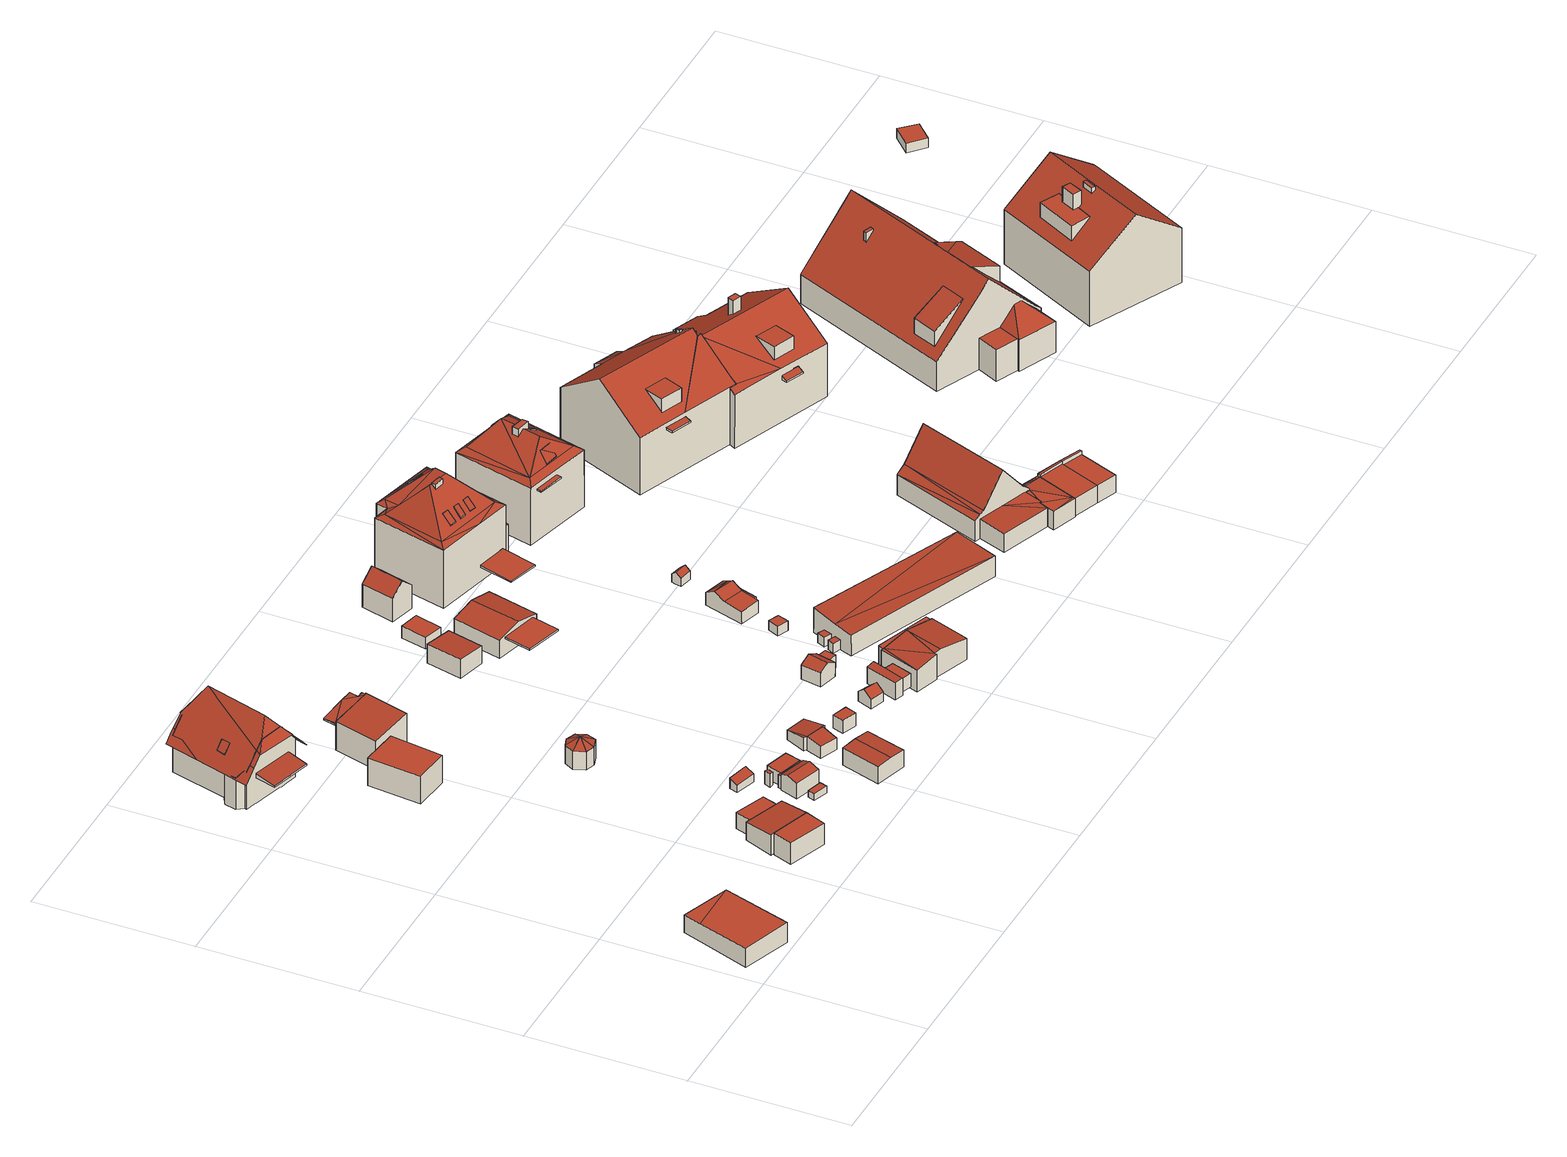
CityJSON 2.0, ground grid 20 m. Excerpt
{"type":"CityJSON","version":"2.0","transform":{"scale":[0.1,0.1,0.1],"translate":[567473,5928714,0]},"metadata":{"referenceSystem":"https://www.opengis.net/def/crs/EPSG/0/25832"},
"CityObjects":{
"building1":{"type":"Building","attributes":{"Grundfläche 2D":"61.942929","Grundhöhe NN":"1.442"},"geometry":[{"type":"Solid","lod":"3","boundaries":[[[[0,1,2,3]],[[4,2,1]],[[4,5,6,7,3,2]],[[7,8,0,3]],[[8,9,1,0]],[[9,5,4,1]],[[5,9,8,7,6]]]],"semantics":{"surfaces":[{"type":"RoofSurface"},{"type":"WallSurface"},{"type":"GroundSurface"}],"values":[[0,0,1,1,1,1,2]]}}]},
"building2":{"type":"Building","attributes":{"Grundfläche 2D":"13.996365","Grundhöhe NN":"0.851"},"geometry":[{"type":"Solid","lod":"3","boundaries":[[[[10,11,12,13]],[[14,15,13,12]],[[15,16,10,13]],[[16,17,11,10]],[[17,14,12,11]],[[17,16,15,14]]]],"semantics":{"surfaces":[{"type":"RoofSurface"},{"type":"WallSurface"},{"type":"GroundSurface"}],"values":[[0,1,1,1,1,2]]}}]},
"building3":{"type":"Building","attributes":{"Grundfläche 2D":"21.954876","Grundhöhe NN":"1.031"},"geometry":[{"type":"Solid","lod":"3","boundaries":[[[[13,12,18,19,20]],[[18,12,21,22]],[[19,18,22,23]],[[20,19,23,24]],[[12,13,20,24,25,21]],[[23,22,21,25,24]]]],"semantics":{"surfaces":[{"type":"RoofSurface"},{"type":"WallSurface"},{"type":"GroundSurface"}],"values":[[0,1,1,1,1,2]]}}]},
"building4":{"type":"Building","attributes":{"Grundfläche 2D":"91.001869","Grundhöhe NN":"2.603"},"children":["building4-1","building4-2"],"geometry":[{"type":"MultiSurface","lod":"3","boundaries":[[[26,27,28,29,30,31]],[[32,33,34,29,28,27,35,36,37,38,39]],[[31,30,31,26]],[[31,30,40,41]],[[41,26,31]],[[42,43,44,45,46]],[[43,42,47,42]],[[48,49,48,50]],[[48,50,45,51]],[[46,45,50,48,49,47,42]],[[51,52,53]],[[48,51,53,49]],[[27,26,41,54,41,40,44,43,42,47,55]],[[27,55,47,36,35]],[[56,57,58,59]],[[60,61,62,56,59,63]],[[64,61,60,65]],[[66,64,65,67]],[[68,69,66,67,70,71,72,73,74,75,76,77,78,50,46,43,54,41,31,28]],[[48,78,77,79]],[[80,42,48,79]],[[81,82,83,84,85,86,87,35,55,88,89,42,80]],[[58,57,90,85,84]],[[63,59,58,84,83,82,81,80,79,77,76,75,74,73,72,71,70,67,65,60]],[[29,28,31,30]],[[41,54,43,44,40]],[[44,43,46,45]],[[52,51,45,50,78,53]],[[46,50,45]],[[48,49,53,78]],[[42,47,49,48]],[[42,89,88,55,47]],[[47,55,35,36]],[[37,36,35,87,86,85,90,32,39,38]],[[90,57,56,62,61,64,66,69,68,28,29,34,33,32]]],"semantics":{"surfaces":[{"type":"RoofSurface"},{"type":"WallSurface"},{"type":"GroundSurface"}],"values":[0,0,0,0,0,0,0,0,0,0,0,0,0,0,1,1,1,1,1,1,1,1,1,2,0,0,0,0,0,0,0,0,0,0,0]}}]},
"building4-1":{"type":"BuildingInstallation","parents":["building4"],"geometry":[{"type":"MultiSurface","lod":"3","boundaries":[[[91,92,93,94]],[[95,96,94,93]],[[96,97,91,94]],[[92,91,97,98]],[[93,92,98,95]]],"semantics":{"surfaces":[{"type":"RoofSurface"},{"type":"WallSurface"}],"values":[0,1,1,1,1]}}]},
"building4-2":{"type":"BuildingInstallation","parents":["building4"],"geometry":[{"type":"MultiSurface","lod":"3","boundaries":[[[99,100,101,102,103,104]],[[105,106,107,104,103,102]],[[108,100,99,104,107,109]],[[101,100,108,110]],[[101,110,105,102]],[[109,107,106,105,110,108]]],"semantics":{"surfaces":[{"type":"RoofSurface"},{"type":"WallSurface"},{"type":"OuterCeilingSurface"}],"values":[0,1,1,1,1,2]}}]},
"building5":{"type":"Building","attributes":{"Grundfläche 2D":"9.164106","Grundhöhe NN":"1.066"},"geometry":[{"type":"Solid","lod":"3","boundaries":[[[[111,112,113,114]],[[115,116,114,113]],[[116,117,111,114]],[[117,118,112,111]],[[118,115,113,112]],[[118,117,116,115]]]],"semantics":{"surfaces":[{"type":"RoofSurface"},{"type":"WallSurface"},{"type":"GroundSurface"}],"values":[[0,1,1,1,1,2]]}}]},
"building6":{"type":"Building","attributes":{"Grundfläche 2D":"32.389299","Grundhöhe NN":"2.223"},"geometry":[{"type":"Solid","lod":"3","boundaries":[[[[119,120,121,122]],[[123,124,122,121]],[[124,125,119,122]],[[125,126,120,119]],[[126,123,121,120]],[[126,125,124,123]]]],"semantics":{"surfaces":[{"type":"RoofSurface"},{"type":"WallSurface"},{"type":"GroundSurface"}],"values":[[0,1,1,1,1,2]]}}]},
"building7":{"type":"Building","attributes":{"Grundfläche 2D":"1.812951","Grundhöhe NN":"0.974"},"geometry":[{"type":"Solid","lod":"3","boundaries":[[[[127,128,129,130]],[[131,132,130,129]],[[132,133,127,130]],[[133,134,128,127]],[[134,131,129,128]],[[134,133,132,131]]]],"semantics":{"surfaces":[{"type":"RoofSurface"},{"type":"WallSurface"},{"type":"GroundSurface"}],"values":[[0,1,1,1,1,2]]}}]},
"building8":{"type":"Building","attributes":{"Grundfläche 2D":"30.932027","Grundhöhe NN":"2.223"},"children":["building8-1"],"geometry":[{"type":"Solid","lod":"3","boundaries":[[[[135,136,137,138,139]],[[136,135,139,140,141,142,143,144]],[[137,136,144,143,142,145]],[[138,137,145,146]],[[139,138,146,140]],[[142,141,140,146,145]]]],"semantics":{"surfaces":[{"type":"RoofSurface"},{"type":"WallSurface"},{"type":"GroundSurface"}],"values":[[0,1,1,1,1,2]]}}]},
"building8-1":{"type":"BuildingInstallation","parents":["building8"],"geometry":[{"type":"MultiSurface","lod":"3","boundaries":[[[147,135,148]],[[149,144,150,135,147]],[[149,147,151]],[[152,144,149]],[[144,152,153]],[[147,148,154,155]],[[149,151,156,157]],[[152,149,157,158]],[[148,135,159,154]],[[151,147,155,156]],[[153,152,158,160]],[[144,153,160,143]],[[135,150,144,143,159]],[[154,159,143,160,158,157,156,155]]],"semantics":{"surfaces":[{"type":"RoofSurface"},{"type":"WallSurface"},{"type":"OuterCeilingSurface"}],"values":[0,0,0,0,0,1,1,1,1,1,1,1,1,2]}}]},
"building9":{"type":"Building","attributes":{"Grundfläche 2D":"3.341341","Grundhöhe NN":"0.854"},"geometry":[{"type":"Solid","lod":"3","boundaries":[[[[161,162,163,164]],[[165,166,164,163]],[[166,167,161,164]],[[167,168,162,161]],[[168,165,163,162]],[[168,167,166,165]]]],"semantics":{"surfaces":[{"type":"RoofSurface"},{"type":"WallSurface"},{"type":"GroundSurface"}],"values":[[0,1,1,1,1,2]]}}]},
"building10":{"type":"Building","attributes":{"Grundfläche 2D":"8.493243","Grundhöhe NN":"1.023"},"geometry":[{"type":"Solid","lod":"3","boundaries":[[[[169,170,171,172,173]],[[174,169,173,175]],[[175,173,172,176,177]],[[174,175,177,178]],[[170,169,174,178,179]],[[172,171,170,179,176]],[[177,176,179,178]]]],"semantics":{"surfaces":[{"type":"RoofSurface"},{"type":"WallSurface"},{"type":"GroundSurface"}],"values":[[0,0,1,1,1,1,2]]}}]},
"building11":{"type":"Building","attributes":{"Grundfläche 2D":"0.363995","Grundhöhe NN":"0.629"},"geometry":[{"type":"Solid","lod":"3","boundaries":[[[[180,181,182,183]],[[184,185,183,182]],[[185,186,180,183]],[[186,187,181,180]],[[187,184,182,181]],[[187,186,185,184]]]],"semantics":{"surfaces":[{"type":"RoofSurface"},{"type":"WallSurface"},{"type":"GroundSurface"}],"values":[[0,1,1,1,1,2]]}}]},
"building12":{"type":"Building","attributes":{"Grundfläche 2D":"1.364647","Grundhöhe NN":"1.102"},"geometry":[{"type":"Solid","lod":"3","boundaries":[[[[188,189,190]],[[190,191,192,188]],[[191,190,193,194]],[[192,191,194,195]],[[196,189,188,192,195,197]],[[190,189,196,193]],[[195,194,193,196,197]]]],"semantics":{"surfaces":[{"type":"RoofSurface"},{"type":"WallSurface"},{"type":"GroundSurface"}],"values":[[0,0,1,1,1,1,2]]}}]},
"building13":{"type":"Building","attributes":{"Grundfläche 2D":"8.423136","Grundhöhe NN":"1.030"},"geometry":[{"type":"Solid","lod":"3","boundaries":[[[[198,199,200]],[[198,201,199]],[[198,200,202]],[[198,202,203]],[[198,203,204]],[[198,204,205]],[[198,205,206]],[[198,206,201]],[[207,208,200,199]],[[208,209,202,200]],[[209,210,203,202]],[[210,211,204,203]],[[211,212,205,204]],[[212,213,206,205]],[[214,207,199,201]],[[213,214,201,206]],[[209,208,207,214,213,212,211,210]]]],"semantics":{"surfaces":[{"type":"RoofSurface"},{"type":"WallSurface"},{"type":"GroundSurface"}],"values":[[0,0,0,0,0,0,0,0,1,1,1,1,1,1,1,1,2]]}}]},
"building14":{"type":"Building","attributes":{"Grundfläche 2D":"6.555411","Grundhöhe NN":"1.119"},"geometry":[{"type":"Solid","lod":"3","boundaries":[[[[215,216,188,192,217,218]],[[217,192,195,219]],[[218,217,219,220]],[[188,216,215,218,220,197]],[[192,188,197,195]],[[220,219,195,197]]]],"semantics":{"surfaces":[{"type":"RoofSurface"},{"type":"WallSurface"},{"type":"GroundSurface"}],"values":[[0,1,1,1,1,2]]}}]},
"building15":{"type":"Building","attributes":{"Grundfläche 2D":"22.790324","Grundhöhe NN":"1.001"},"geometry":[{"type":"Solid","lod":"3","boundaries":[[[[221,222,223,224]],[[225,221,224,226]],[[226,224,223,227,228]],[[225,226,228,229]],[[222,221,225,229,230]],[[223,222,230,227]],[[228,227,230,229]]]],"semantics":{"surfaces":[{"type":"RoofSurface"},{"type":"WallSurface"},{"type":"GroundSurface"}],"values":[[0,0,1,1,1,1,2]]}}]},
"building16":{"type":"Building","attributes":{"Grundfläche 2D":"5.396836","Grundhöhe NN":"1.001"},"geometry":[{"type":"Solid","lod":"3","boundaries":[[[[231,232,233,234]],[[235,236,234,233]],[[236,237,231,234]],[[237,238,232,231]],[[238,235,233,232]],[[238,237,236,235]]]],"semantics":{"surfaces":[{"type":"RoofSurface"},{"type":"WallSurface"},{"type":"GroundSurface"}],"values":[[0,1,1,1,1,2]]}}]},
"building17":{"type":"Building","attributes":{"Grundfläche 2D":"9.079472","Grundhöhe NN":"1.095"},"geometry":[{"type":"Solid","lod":"3","boundaries":[[[[239,233,232,240,241]],[[233,239,242]],[[243,244,241,240]],[[244,245,239,241]],[[245,246,242,239]],[[247,243,240,232]],[[248,247,232,233]],[[246,248,233,242]],[[244,243,247,248,246,245]]]],"semantics":{"surfaces":[{"type":"RoofSurface"},{"type":"WallSurface"},{"type":"GroundSurface"}],"values":[[0,0,1,1,1,1,1,1,2]]}}]},
"building18":{"type":"Building","attributes":{"Grundfläche 2D":"3.066166","Grundhöhe NN":"1.130"},"geometry":[{"type":"Solid","lod":"3","boundaries":[[[[249,250,251,252]],[[253,254,252,251]],[[254,255,249,252]],[[255,256,250,249]],[[256,253,251,250]],[[256,255,254,253]]]],"semantics":{"surfaces":[{"type":"RoofSurface"},{"type":"WallSurface"},{"type":"GroundSurface"}],"values":[[0,1,1,1,1,2]]}}]},
"building19":{"type":"Building","attributes":{"Grundfläche 2D":"17.043788","Grundhöhe NN":"1.950"},"geometry":[{"type":"Solid","lod":"3","boundaries":[[[[257,258,259,260]],[[261,262,260,259]],[[262,263,257,260]],[[263,264,258,257]],[[264,261,259,258]],[[264,263,262,261]]]],"semantics":{"surfaces":[{"type":"RoofSurface"},{"type":"WallSurface"},{"type":"GroundSurface"}],"values":[[0,1,1,1,1,2]]}}]},
"building20":{"type":"Building","attributes":{"Grundfläche 2D":"3.737274","Grundhöhe NN":"0.928"},"geometry":[{"type":"Solid","lod":"3","boundaries":[[[[265,266,267,268]],[[269,266,265,270]],[[268,267,271,272]],[[270,265,268,272,273]],[[269,270,273,274]],[[271,267,266,269,274]],[[272,271,274,273]]]],"semantics":{"surfaces":[{"type":"RoofSurface"},{"type":"WallSurface"},{"type":"GroundSurface"}],"values":[[0,0,1,1,1,1,2]]}}]},
"building21":{"type":"Building","attributes":{"Grundfläche 2D":"8.699061","Grundhöhe NN":"2.804"},"geometry":[{"type":"Solid","lod":"3","boundaries":[[[[275,276,277,278]],[[279,280,278,277]],[[280,281,275,278]],[[281,282,276,275]],[[282,279,277,276]],[[282,281,280,279]]]],"semantics":{"surfaces":[{"type":"RoofSurface"},{"type":"WallSurface"},{"type":"GroundSurface"}],"values":[[0,1,1,1,1,2]]}}]},
"building22":{"type":"Building","attributes":{"Grundfläche 2D":"4.985063","Grundhöhe NN":"0.935"},"geometry":[{"type":"Solid","lod":"3","boundaries":[[[[283,284,285,286,287,288]],[[286,285,289,290]],[[287,286,290,291]],[[288,287,291,292]],[[285,284,283,288,292,293,289]],[[293,292,291,290,289]]]],"semantics":{"surfaces":[{"type":"RoofSurface"},{"type":"WallSurface"},{"type":"GroundSurface"}],"values":[[0,1,1,1,1,2]]}}]},
"building23":{"type":"Building","attributes":{"Grundfläche 2D":"4.265824","Grundhöhe NN":"1.202"},"geometry":[{"type":"Solid","lod":"3","boundaries":[[[[294,295,296,297]],[[298,299,297,296]],[[299,300,294,297]],[[300,301,295,294]],[[301,298,296,295]],[[301,300,299,298]]]],"semantics":{"surfaces":[{"type":"RoofSurface"},{"type":"WallSurface"},{"type":"GroundSurface"}],"values":[[0,1,1,1,1,2]]}}]},
"building24":{"type":"Building","attributes":{"Grundfläche 2D":"6.859388","Grundhöhe NN":"0.653"},"geometry":[{"type":"Solid","lod":"3","boundaries":[[[[302,303,304,305,306]],[[304,307,308,305]],[[303,302,306,309,310]],[[307,304,303,310,311]],[[308,307,311,312]],[[309,306,305,308,312]],[[311,310,309,312]]]],"semantics":{"surfaces":[{"type":"RoofSurface"},{"type":"WallSurface"},{"type":"GroundSurface"}],"values":[[0,0,1,1,1,1,2]]}}]},
"building25":{"type":"Building","attributes":{"Grundfläche 2D":"41.987900","Grundhöhe NN":"1.571"},"children":["building25-1"],"geometry":[{"type":"Solid","lod":"3","boundaries":[[[[313,314,315,316,317]],[[318,319,314,313,320]],[[317,316,321,322]],[[320,313,317,322,323]],[[318,320,323,324]],[[316,315,314,319,318,324,321]],[[323,322,321,324]]]],"semantics":{"surfaces":[{"type":"RoofSurface"},{"type":"WallSurface"},{"type":"GroundSurface"}],"values":[[0,0,1,1,1,1,2]]}}]},
"building25-1":{"type":"BuildingInstallation","parents":["building25"],"geometry":[{"type":"MultiSurface","lod":"3","boundaries":[[[325,326,327,328]],[[327,329,330,328]],[[325,328,330,331]],[[326,325,331,332]],[[327,326,332,329]],[[330,329,332,331]]],"semantics":{"surfaces":[{"type":"RoofSurface"},{"type":"WallSurface"},{"type":"OuterCeilingSurface"}],"values":[0,1,1,1,1,2]}}]},
"building26":{"type":"Building","attributes":{"Grundfläche 2D":"1.749314","Grundhöhe NN":"0.707"},"geometry":[{"type":"Solid","lod":"3","boundaries":[[[[333,334,335,336]],[[337,338,336,335]],[[338,339,333,336]],[[339,340,334,333]],[[340,337,335,334]],[[340,339,338,337]]]],"semantics":{"surfaces":[{"type":"RoofSurface"},{"type":"WallSurface"},{"type":"GroundSurface"}],"values":[[0,1,1,1,1,2]]}}]},
"building27":{"type":"Building","attributes":{"Grundfläche 2D":"14.313842","Grundhöhe NN":"2.742"},"geometry":[{"type":"Solid","lod":"3","boundaries":[[[[341,342,343,344]],[[345,341,344,346]],[[346,344,343,347,348]],[[345,346,348,349]],[[342,341,345,349,350]],[[343,342,350,347]],[[348,347,350,349]]]],"semantics":{"surfaces":[{"type":"RoofSurface"},{"type":"WallSurface"},{"type":"GroundSurface"}],"values":[[0,0,1,1,1,1,2]]}}]},
"building28":{"type":"Building","attributes":{"Grundfläche 2D":"43.436891","Grundhöhe NN":"0.614"},"geometry":[{"type":"Solid","lod":"3","boundaries":[[[[351,352,353,354,355]],[[356,355,357]],[[351,355,356]],[[358,357,359]],[[360,356,357,358]],[[361,359,357,355,354,353,362,363]],[[358,359,361,364]],[[360,358,364,365]],[[356,360,365,366]],[[352,351,356,366,367]],[[353,352,367,362]],[[365,364,361,363,362,367,366]]]],"semantics":{"surfaces":[{"type":"RoofSurface"},{"type":"WallSurface"},{"type":"GroundSurface"}],"values":[[0,0,0,0,0,1,1,1,1,1,1,2]]}}]},
"building29":{"type":"Building","attributes":{"Grundfläche 2D":"6.677152","Grundhöhe NN":"0.306"},"geometry":[{"type":"Solid","lod":"3","boundaries":[[[[368,369,370,371]],[[369,368,372,373]],[[370,369,373,374]],[[371,370,374,375]],[[368,371,375,372]],[[373,372,375,374]]]],"semantics":{"surfaces":[{"type":"RoofSurface"},{"type":"WallSurface"},{"type":"GroundSurface"}],"values":[[0,1,1,1,1,2]]}}]},
"building30":{"type":"Building","attributes":{"Grundfläche 2D":"2.228617","Grundhöhe NN":"1.109"},"geometry":[{"type":"Solid","lod":"3","boundaries":[[[[376,377,378,379]],[[380,381,379,378]],[[381,382,376,379]],[[382,383,377,376]],[[383,380,378,377]],[[383,382,381,380]]]],"semantics":{"surfaces":[{"type":"RoofSurface"},{"type":"WallSurface"},{"type":"GroundSurface"}],"values":[[0,1,1,1,1,2]]}}]},
"building31":{"type":"Building","attributes":{"Grundfläche 2D":"15.155940","Grundhöhe NN":"1.162"},"geometry":[{"type":"Solid","lod":"3","boundaries":[[[[384,385,386]],[[387,385,384]],[[388,389,390,387]],[[390,391,387]],[[391,385,387]],[[388,392,393,389]],[[384,386,394,395]],[[392,388,387,384,395,396]],[[393,392,396,397]],[[386,385,391,390,389,393,397,398,399,394]],[[398,397,396,395,394,399]]]],"semantics":{"surfaces":[{"type":"RoofSurface"},{"type":"WallSurface"},{"type":"GroundSurface"}],"values":[[0,0,0,0,0,0,1,1,1,1,2]]}}]},
"building32":{"type":"Building","attributes":{"Grundfläche 2D":"1.786565","Grundhöhe NN":"1.006"},"geometry":[{"type":"Solid","lod":"3","boundaries":[[[[400,401,402,403,404]],[[400,404,405,406]],[[401,400,406,407]],[[402,401,407,408]],[[405,404,403,402,408,409]],[[409,408,407,406,405]]]],"semantics":{"surfaces":[{"type":"RoofSurface"},{"type":"WallSurface"},{"type":"GroundSurface"}],"values":[[0,1,1,1,1,2]]}}]},
"building33":{"type":"Building","attributes":{"Grundfläche 2D":"120.903382","Grundhöhe NN":"1.949"},"children":["building33-1","building33-2","building33-3","building33-4","building33-5","building33-6","building33-7"],"geometry":[{"type":"Solid","lod":"3","boundaries":[[[[410,411,412]],[[413,414,412,411,415]],[[416,417,410]],[[417,411,410]],[[418,419,420,416]],[[421,417,416]],[[416,420,421]],[[422,420,419]],[[423,424,422]],[[424,420,422]],[[413,415,423]],[[415,424,423]],[[425,426,427,421,428]],[[421,420,428]],[[426,425,428,424,415,427]],[[429,411,417]],[[428,420,424]],[[429,421,427]],[[429,417,421]],[[429,427,415,411]],[[410,412,430,431]],[[432,416,410,431,433,434]],[[435,419,418,416,432,434,433,436]],[[422,419,435,437]],[[413,423,422,437,438]],[[412,414,413,438,430]],[[433,431,430,438,437,435,436]]]],"semantics":{"surfaces":[{"type":"RoofSurface"},{"type":"WallSurface"},{"type":"GroundSurface"}],"values":[[0,0,0,0,0,0,0,0,0,0,0,0,0,0,0,0,0,0,0,0,1,1,1,1,1,1,2]]}}]},
"building33-1":{"type":"BuildingInstallation","parents":["building33"],"geometry":[{"type":"MultiSurface","lod":"3","boundaries":[[[439,440,441,442]],[[443,441,440,444,445]],[[443,426,446,442,441]],[[439,442,446,425]],[[425,444,440,439]]],"semantics":{"surfaces":[{"type":"RoofSurface"},{"type":"WallSurface"}],"values":[0,1,1,1,1]}}]},
"building33-2":{"type":"BuildingInstallation","parents":["building33"],"geometry":[{"type":"MultiSurface","lod":"3","boundaries":[[[447,448,449,450]],[[450,449,451,452]],[[447,450,452,453]],[[448,447,453,454]],[[449,448,454,451]]],"semantics":{"surfaces":[{"type":"RoofSurface"},{"type":"WallSurface"}],"values":[0,1,1,1,1]}}]},
"building33-3":{"type":"BuildingInstallation","parents":["building33"],"geometry":[{"type":"MultiSurface","lod":"3","boundaries":[[[455,456,457,458]],[[455,458,459,460]],[[456,455,460,461]],[[457,456,461,462]],[[458,457,462,459]]],"semantics":{"surfaces":[{"type":"RoofSurface"},{"type":"WallSurface"}],"values":[0,1,1,1,1]}}]},
"building33-4":{"type":"BuildingInstallation","parents":["building33"],"geometry":[{"type":"MultiSurface","lod":"3","boundaries":[[[463,464,465,466]],[[464,463,467,468]],[[466,465,469,470]],[[463,466,470,467]],[[465,464,468,469]]],"semantics":{"surfaces":[{"type":"RoofSurface"},{"type":"WallSurface"}],"values":[0,1,1,1,1]}}]},
"building33-5":{"type":"BuildingInstallation","parents":["building33"],"geometry":[{"type":"MultiSurface","lod":"3","boundaries":[[[471,472,473,474]],[[474,473,475,476]],[[471,474,476,477]],[[472,471,477,478]],[[473,472,478,475]]],"semantics":{"surfaces":[{"type":"RoofSurface"},{"type":"WallSurface"}],"values":[0,1,1,1,1]}}]},
"building33-6":{"type":"BuildingInstallation","parents":["building33"],"geometry":[{"type":"MultiSurface","lod":"3","boundaries":[[[479,480,481,482]],[[483,484,482,481]],[[484,485,479,482]],[[485,486,480,479]],[[486,483,481,480]],[[486,485,484,483]]],"semantics":{"surfaces":[{"type":"RoofSurface"},{"type":"WallSurface"},{"type":"OuterCeilingSurface"}],"values":[0,1,1,1,1,2]}}]},
"building33-7":{"type":"BuildingInstallation","parents":["building33"],"geometry":[{"type":"MultiSurface","lod":"3","boundaries":[[[487,488,489,432]],[[487,432,490]],[[491,434,432,489]],[[434,492,490,432]],[[492,493,494,488,487,490]],[[494,491,489,488]],[[493,492,434,491,494]]],"semantics":{"surfaces":[{"type":"RoofSurface"},{"type":"WallSurface"},{"type":"OuterCeilingSurface"}],"values":[0,0,1,1,1,1,2]}}]},
"building34":{"type":"Building","attributes":{"Grundfläche 2D":"132.384245","Grundhöhe NN":"0.748"},"geometry":[{"type":"Solid","lod":"3","boundaries":[[[[495,496,497,498]],[[499,500,501]],[[502,503,499]],[[503,500,499]],[[504,505,506,507]],[[498,497,508,509]],[[495,498,509,510]],[[496,495,510,511]],[[497,496,511,512,504,507,513,514,502,499,501,515,508]],[[503,502,514,516]],[[500,503,516,517]],[[501,500,517,515]],[[512,518,505,504]],[[506,505,518,519]],[[507,506,519,513]],[[515,517,516,514,513,519,518,512,511,510,509,508]]]],"semantics":{"surfaces":[{"type":"RoofSurface"},{"type":"WallSurface"},{"type":"GroundSurface"}],"values":[[0,0,0,0,0,1,1,1,1,1,1,1,1,1,1,2]]}}]},
"building35":{"type":"Building","attributes":{"Grundfläche 2D":"2.291915","Grundhöhe NN":"1.352"},"geometry":[{"type":"Solid","lod":"3","boundaries":[[[[520,521,522,523,524]],[[525,521,520,524,526]],[[527,528,529,526,524,523]],[[529,530,525,526]],[[530,531,521,525]],[[531,532,522,521]],[[532,527,523,522]],[[527,532,531,530,529,528]]]],"semantics":{"surfaces":[{"type":"RoofSurface"},{"type":"WallSurface"},{"type":"GroundSurface"}],"values":[[0,0,1,1,1,1,1,2]]}}]},
"building36":{"type":"Building","attributes":{"Grundfläche 2D":"17.269304","Grundhöhe NN":"2.088"},"geometry":[{"type":"Solid","lod":"3","boundaries":[[[[533,534,535,536]],[[535,537,538,536]],[[537,539,540,538]],[[541,534,533,542]],[[539,537,535,534,541,543]],[[540,539,543,544]],[[533,536,538,540,544,542]],[[544,543,541,542]]]],"semantics":{"surfaces":[{"type":"RoofSurface"},{"type":"WallSurface"},{"type":"GroundSurface"}],"values":[[0,0,0,1,1,1,1,2]]}}]},
"building37":{"type":"Building","attributes":{"Grundfläche 2D":"100.003941","Grundhöhe NN":"1.839"},"children":["building37-1","building37-2","building37-3","building37-4","building37-5"],"geometry":[{"type":"Solid","lod":"3","boundaries":[[[[545,546,547,548]],[[549,550,545]],[[545,550,546]],[[551,552,549]],[[552,550,549]],[[553,548,547,552,551]],[[554,552,555,556,557]],[[554,557,556,555,547,546]],[[554,550,552]],[[552,547,555]],[[546,550,554]],[[545,548,558,559]],[[549,545,559,560]],[[551,549,560,561]],[[553,551,561,558,548]],[[561,560,559,558]]]],"semantics":{"surfaces":[{"type":"RoofSurface"},{"type":"WallSurface"},{"type":"GroundSurface"}],"values":[[0,0,0,0,0,0,0,0,0,0,0,1,1,1,1,2]]}}]},
"building37-1":{"type":"BuildingInstallation","parents":["building37"],"geometry":[{"type":"MultiSurface","lod":"3","boundaries":[[[562,563,564,565]],[[565,564,566,567]],[[562,565,567,568]],[[563,562,568,569]],[[564,563,569,566]]],"semantics":{"surfaces":[{"type":"RoofSurface"},{"type":"WallSurface"}],"values":[0,1,1,1,1]}}]},
"building37-2":{"type":"BuildingInstallation","parents":["building37"],"geometry":[{"type":"MultiSurface","lod":"3","boundaries":[[[570,571,572,573]],[[572,571,574,575]],[[573,572,575,576]],[[570,573,576,577]],[[571,570,577,574]]],"semantics":{"surfaces":[{"type":"RoofSurface"},{"type":"WallSurface"}],"values":[0,1,1,1,1]}}]},
"building37-3":{"type":"BuildingInstallation","parents":["building37"],"geometry":[{"type":"MultiSurface","lod":"3","boundaries":[[[578,579,580,581]],[[582,583,579,578]],[[557,584,580,579,583]],[[584,585,581,580]],[[582,578,581,585,556]]],"semantics":{"surfaces":[{"type":"RoofSurface"},{"type":"WallSurface"}],"values":[0,1,1,1,1]}}]},
"building37-4":{"type":"BuildingInstallation","parents":["building37"],"geometry":[{"type":"MultiSurface","lod":"3","boundaries":[[[586,587,588,589,590,591]],[[592,593,594,589,588,587]],[[594,595,590,589]],[[595,596,591,590]],[[596,597,592,587,586,591]]],"semantics":{"surfaces":[{"type":"RoofSurface"},{"type":"WallSurface"}],"values":[0,1,1,1,1]}}]},
"building37-5":{"type":"BuildingInstallation","parents":["building37"],"geometry":[{"type":"MultiSurface","lod":"3","boundaries":[[[598,599,600,601]],[[602,603,601,600]],[[603,604,598,601]],[[604,605,599,598]],[[605,602,600,599]],[[605,604,603,602]]],"semantics":{"surfaces":[{"type":"RoofSurface"},{"type":"WallSurface"},{"type":"OuterCeilingSurface"}],"values":[0,1,1,1,1,2]}}]},
"building38":{"type":"Building","attributes":{"Grundfläche 2D":"17.867372","Grundhöhe NN":"1.373"},"children":["building38-1"],"geometry":[{"type":"Solid","lod":"3","boundaries":[[[[606,607,608]],[[609,610,611,608,612]],[[606,608,611]],[[611,610,613]],[[614,606,611,615]],[[614,615,616]],[[614,616,617]],[[608,607,618,619]],[[612,608,619,620]],[[610,609,612,620,621]],[[613,610,621,622]],[[616,615,611,613,622,623]],[[617,616,623,624]],[[606,614,617,624,625]],[[607,606,625,618]],[[619,618,625,624,623,622,621,620]]]],"semantics":{"surfaces":[{"type":"RoofSurface"},{"type":"WallSurface"},{"type":"GroundSurface"}],"values":[[0,0,0,0,0,0,0,1,1,1,1,1,1,1,1,2]]}}]},
"building38-1":{"type":"BuildingInstallation","parents":["building38"],"geometry":[{"type":"MultiSurface","lod":"3","boundaries":[[[615,616,617,626]],[[626,617,614]],[[626,614,615]]],"semantics":{"surfaces":[{"type":"RoofSurface"},{"type":"WallSurface"}],"values":[0,1,1]}}]},
"building39":{"type":"Building","attributes":{"Grundfläche 2D":"129.416053","Grundhöhe NN":"1.390"},"geometry":[{"type":"Solid","lod":"3","boundaries":[[[[627,628,609]],[[609,628,629,630]],[[631,628,627,632,633]],[[634,635,636,637,638,639]],[[640,639,638]],[[641,639,640]],[[640,642,643,641]],[[644,645,642]],[[645,643,642]],[[646,645,644]],[[627,609,647,620]],[[632,627,620,619]],[[633,632,619,618]],[[630,629,648,649]],[[609,630,649,647]],[[637,636,635,625,650]],[[644,642,640,638,637,650,651]],[[646,644,651,652]],[[628,631,633,618,625,635,634,639,641,643,645,646,652,648,629]],[[619,620,647,649,648,652,651,650,625,618]]]],"semantics":{"surfaces":[{"type":"RoofSurface"},{"type":"WallSurface"},{"type":"GroundSurface"}],"values":[[0,0,0,0,0,0,0,0,0,0,1,1,1,1,1,1,1,1,1,2]]}}]},
"building40":{"type":"Building","attributes":{"Grundfläche 2D":"20.097529","Grundhöhe NN":"1.454"},"children":["building40-1"],"geometry":[{"type":"Solid","lod":"3","boundaries":[[[[615,613,653,654,655,616]],[[613,615,616,656,657]],[[653,613,657,658]],[[655,654,653,658,659]],[[616,655,659,656]],[[657,656,659,658]]]],"semantics":{"surfaces":[{"type":"RoofSurface"},{"type":"WallSurface"},{"type":"GroundSurface"}],"values":[[0,1,1,1,1,2]]}}]},
"building40-1":{"type":"BuildingInstallation","parents":["building40"],"geometry":[{"type":"MultiSurface","lod":"3","boundaries":[[[660,661,662,663]],[[663,662,616,615]],[[660,663,615,654]],[[661,660,654,655]],[[662,661,655,616]]],"semantics":{"surfaces":[{"type":"RoofSurface"},{"type":"WallSurface"}],"values":[0,1,1,1,1]}}]},
"building41":{"type":"Building","attributes":{"Grundfläche 2D":"16.030138","Grundhöhe NN":"1.509"},"children":["building41-1"],"geometry":[{"type":"Solid","lod":"3","boundaries":[[[[664,665,666,653,667,668]],[[653,666,665,659,658]],[[667,653,658,669]],[[668,667,669,670]],[[664,668,670,671]],[[665,664,671,659]],[[669,658,659,671,670]]]],"semantics":{"surfaces":[{"type":"RoofSurface"},{"type":"WallSurface"},{"type":"GroundSurface"}],"values":[[0,1,1,1,1,1,2]]}}]},
"building41-1":{"type":"BuildingInstallation","parents":["building41"],"geometry":[{"type":"MultiSurface","lod":"3","boundaries":[[[672,673,661,660]],[[660,661,665,666]],[[672,660,666,668]],[[673,672,668,664]],[[661,673,664,665]]],"semantics":{"surfaces":[{"type":"RoofSurface"},{"type":"WallSurface"}],"values":[0,1,1,1,1]}}]},
"building42":{"type":"Building","attributes":{"Grundfläche 2D":"189.844033","Grundhöhe NN":"1.950"},"children":["building42-1","building42-2","building42-3"],"geometry":[{"type":"Solid","lod":"3","boundaries":[[[[674,675,676,677,678,679]],[[680,679,678]],[[681,682,683,684,685,686,687]],[[688,685,684]],[[689,690,685]],[[690,686,685]],[[682,681,691,679,680]],[[677,676,675,692,693]],[[678,677,693,694]],[[680,678,694,695]],[[696,697,688,684,683,682,680,695,698]],[[685,688,697,699]],[[689,685,699,700]],[[690,689,700,701]],[[686,690,701,702]],[[687,686,702,703]],[[691,681,687,703,704]],[[675,674,679,691,704,692]],[[699,697,696,698,695,694,693,692,704,703,702,701,700]]]],"semantics":{"surfaces":[{"type":"RoofSurface"},{"type":"WallSurface"},{"type":"GroundSurface"}],"values":[[0,0,0,0,0,0,0,1,1,1,1,1,1,1,1,1,1,1,2]]}}]},
"building42-1":{"type":"BuildingInstallation","parents":["building42"],"geometry":[{"type":"MultiSurface","lod":"3","boundaries":[[[705,706,707,708,709,710]],[[711,710,709,708,712,713]],[[706,705,710,711,714]],[[714,715,707,706]],[[715,712,708,707]]],"semantics":{"surfaces":[{"type":"RoofSurface"},{"type":"WallSurface"}],"values":[0,1,1,1,1]}}]},
"building42-2":{"type":"BuildingInstallation","parents":["building42"],"geometry":[{"type":"MultiSurface","lod":"3","boundaries":[[[716,717,718,719]],[[717,720,718]],[[719,721,716]],[[717,716,721,720]]],"semantics":{"surfaces":[{"type":"RoofSurface"},{"type":"WallSurface"}],"values":[0,1,1,1]}}]},
"building42-3":{"type":"BuildingInstallation","parents":["building42"],"geometry":[{"type":"MultiSurface","lod":"3","boundaries":[[[722,723,724,725]],[[726,727,725,724]],[[727,728,722,725]],[[728,729,723,722]],[[729,726,724,723]],[[729,728,727,726]]],"semantics":{"surfaces":[{"type":"RoofSurface"},{"type":"WallSurface"},{"type":"OuterCeilingSurface"}],"values":[0,1,1,1,1,2]}}]},
"building43":{"type":"Building","attributes":{"Grundfläche 2D":"180.546531","Grundhöhe NN":"1.997"},"children":["building43-1","building43-2","building43-3","building43-4"],"geometry":[{"type":"Solid","lod":"3","boundaries":[[[[730,731,675,674]],[[731,732,733,734]],[[734,675,731]],[[735,736,737,738,739,734,733,740,741,742]],[[743,744,745,734,739]],[[730,674,746,747]],[[731,730,747,748,732]],[[740,733,732,748,749]],[[741,740,749,750]],[[742,741,750,751]],[[735,742,751,752]],[[736,735,752,753]],[[737,736,753,754]],[[698,695,744,743,739,738,737,754,696]],[[745,744,695,694]],[[734,745,694,693]],[[675,734,693,692]],[[674,675,692,746]],[[750,749,748,747,746,692,693,694,695,698,696,754,753,752,751]]]],"semantics":{"surfaces":[{"type":"RoofSurface"},{"type":"WallSurface"},{"type":"GroundSurface"}],"values":[[0,0,0,0,0,1,1,1,1,1,1,1,1,1,1,1,1,1,2]]}}]},
"building43-1":{"type":"BuildingInstallation","parents":["building43"],"geometry":[{"type":"MultiSurface","lod":"3","boundaries":[[[755,756,757,758]],[[758,757,759,760]],[[755,758,760,761]],[[756,755,761,762]],[[757,756,762,759]]],"semantics":{"surfaces":[{"type":"RoofSurface"},{"type":"WallSurface"}],"values":[0,1,1,1,1]}}]},
"building43-2":{"type":"BuildingInstallation","parents":["building43"],"geometry":[{"type":"MultiSurface","lod":"3","boundaries":[[[763,764,765,766]],[[767,765,764]],[[763,766,768]],[[764,763,768,767]]],"semantics":{"surfaces":[{"type":"RoofSurface"},{"type":"WallSurface"}],"values":[0,1,1,1]}}]},
"building43-3":{"type":"BuildingInstallation","parents":["building43"],"geometry":[{"type":"MultiSurface","lod":"3","boundaries":[[[769,770,771,772,773,774]],[[769,774,775]],[[776,777,773,772]],[[777,778,774,773]],[[778,779,775,774]],[[779,780,770,769,775]],[[771,770,780,781]],[[781,776,772,771]]],"semantics":{"surfaces":[{"type":"RoofSurface"},{"type":"WallSurface"}],"values":[0,0,1,1,1,1,1,1]}}]},
"building43-4":{"type":"BuildingInstallation","parents":["building43"],"geometry":[{"type":"MultiSurface","lod":"3","boundaries":[[[782,783,784,785]],[[786,787,785,784]],[[787,788,782,785]],[[788,789,783,782]],[[789,786,784,783]],[[789,788,787,786]]],"semantics":{"surfaces":[{"type":"RoofSurface"},{"type":"WallSurface"},{"type":"OuterCeilingSurface"}],"values":[0,1,1,1,1,2]}}]},
"building44":{"type":"Building","attributes":{"Grundfläche 2D":"371.757753","Grundhöhe NN":"2.852"},"children":["building44-1"],"geometry":[{"type":"Solid","lod":"3","boundaries":[[[[790,791,792]],[[791,793,794,795,796,792]],[[797,798,799,800,801]],[[802,803,804,805,806,807],[794,793,791,790,808,809,810,811,812]],[[805,813,814,815,806],[816,798,797,801,817,818]],[[819,820,821,822]],[[823,821,820]],[[824,819,822,825]],[[825,826,827,824]],[[810,809,796,795]],[[792,796,809,808,790]],[[810,795,794,812,811]],[[801,800,817]],[[799,798,816,818]],[[818,817,800,799]],[[819,824,828,829]],[[820,819,829,830]],[[823,820,830,831]],[[832,827,826,833]],[[824,827,832,828]],[[804,803,834,835]],[[813,805,804,835,836]],[[814,813,836,837]],[[826,825,822,821,823,831,834,803,802,807,806,815,814,837,833]],[[829,828,832,833,837,836,835,834,831,830]]]],"semantics":{"surfaces":[{"type":"RoofSurface"},{"type":"WallSurface"},{"type":"GroundSurface"}],"values":[[0,0,0,0,0,0,0,0,0,1,1,1,1,1,1,1,1,1,1,1,1,1,1,1,2]]}}]},
"building44-1":{"type":"BuildingInstallation","parents":["building44"],"geometry":[{"type":"MultiSurface","lod":"3","boundaries":[[[838,839,840,841]],[[841,840,842,843]],[[838,841,843,844]],[[839,838,844,845]],[[840,839,845,842]]],"semantics":{"surfaces":[{"type":"RoofSurface"},{"type":"WallSurface"}],"values":[0,1,1,1,1]}}]},
"building45":{"type":"Building","attributes":{"Grundfläche 2D":"195.243734","Grundhöhe NN":"2.030"},"children":["building45-1","building45-2"],"geometry":[{"type":"MultiSurface","lod":"3","boundaries":[[[846,847,848,849,850,851,852,853]],[[854,855,856,857,858],[859,860,861,862,863,864,865,866]],[[858,857,856,867,868,869]],[[850,849,866,865]],[[862,861,846,853]],[[861,860,847,846]],[[860,859,848,847]],[[849,848,859,866]],[[867,856,855,870,871]],[[868,867,871,872]],[[854,858,869,868,872,873]],[[855,854,873,870]],[[871,870,873,872]]],"semantics":{"surfaces":[{"type":"RoofSurface"},{"type":"WallSurface"},{"type":"GroundSurface"}],"values":[0,0,0,1,1,1,1,1,1,1,1,1,2]}}]},
"building45-1":{"type":"BuildingInstallation","parents":["building45"],"geometry":[{"type":"MultiSurface","lod":"3","boundaries":[[[874,875,876,877]],[[875,874,851,850,865,878]],[[878,879,876,875]],[[876,879,862,853,852,877]],[[852,851,874,877]]],"semantics":{"surfaces":[{"type":"RoofSurface"},{"type":"WallSurface"}],"values":[0,1,1,1,1]}}]},
"building45-2":{"type":"BuildingInstallation","parents":["building45"],"geometry":[{"type":"MultiSurface","lod":"3","boundaries":[[[880,881,882,883]],[[884,885,883,882]],[[880,883,885,886]],[[886,887,881,880]],[[882,881,887,884]]],"semantics":{"surfaces":[{"type":"RoofSurface"},{"type":"WallSurface"}],"values":[0,1,1,1,1]}}]},
"building46":{"type":"Building","attributes":{"Grundfläche 2D":"7.612128","Grundhöhe NN":"1.539"},"geometry":[{"type":"Solid","lod":"3","boundaries":[[[[888,889,890,891]],[[892,893,891,890]],[[893,894,888,891]],[[894,895,889,888]],[[895,892,890,889]],[[895,894,893,892]]]],"semantics":{"surfaces":[{"type":"RoofSurface"},{"type":"WallSurface"},{"type":"GroundSurface"}],"values":[[0,1,1,1,1,2]]}}]}
},
"vertices":[
[69,3,41],[100,92,38],[30,91,38],[7,25,40],[38,114,38],[38,114,14],[30,91,14],[7,25,14],[69,3,14],[100,92,14],
[210,64,38],[259,46,38],[269,72,38],[219,89,38],[269,72,9],[219,89,9],[210,64,9],[259,46,9],
[281,108,35],[229,127,35],[215,90,38],[269,72,10],[281,108,10],[229,127,10],[215,90,10],[219,89,10],
[72,641,127],[96,721,127],[45,638,98],[41,633,96],[41,632,96],[53,636,108],[28,670,67],[23,654,67],[19,639,67],[80,741,102],[76,746,96],[76,745,96],[59,750,76],[52,752,67],[91,616,96],[83,627,109],[125,728,96],[93,624,96],[92,618,96],[93,617,94],[95,623,95],[126,730,96],[138,724,80],[139,726,80],[95,623,94],[106,613,79],[116,610,67],[149,723,67],[84,626,108],[122,729,101],[29,670,68],[39,675,78],[39,675,26],[29,670,26],[24,654,26],[24,654,69],[28,669,68],[28,669,26],[30,646,78],[30,646,26],[29,643,78],[29,643,26],[43,639,96],[39,640,90],[43,639,26],[45,638,26],[53,636,26],[83,627,26],[84,626,26],[93,624,26],[95,623,26],[107,620,26],[107,620,79],[138,724,26],[125,728,26],[122,729,26],[75,742,26],[74,743,26],[59,747,26],[59,747,76],[74,743,95],[75,742,96],[122,729,100],[125,728,97],[45,696,77],
[46,687,83],[42,676,83],[51,674,93],[54,685,93],[51,674,92],[54,685,92],[46,687,82],[42,676,82],
[41,632,67],[35,612,64],[87,597,64],[95,623,68],[93,624,68],[43,639,68],[95,623,62],[93,624,62],[43,639,62],[35,612,62],[41,632,62],[87,597,62],
[243,146,33],[236,125,33],[275,111,33],[282,131,33],[275,111,11],[282,131,11],[243,146,11],[236,125,11],
[124,475,60],[170,470,60],[179,537,60],[131,543,60],[179,537,22],[131,543,22],[124,475,22],[170,470,22],
[350,93,19],[331,99,19],[328,90,19],[347,84,19],[328,90,10],[347,84,10],[350,93,10],[331,99,10],
[227,590,69],[177,603,61],[161,547,61],[212,533,70],[228,590,70],[228,590,22],[227,590,22],[177,603,22],[177,603,57],[177,603,59],[161,547,22],[212,533,22],
[221,596,68],[228,595,69],[211,611,66],[220,592,68],[224,608,68],[179,619,59],[175,603,59],[228,595,57],[221,596,57],[224,608,57],[211,611,57],[179,619,57],[227,590,57],[175,603,57],
[307,174,19],[333,166,20],[337,178,24],[311,185,23],[337,178,9],[311,185,9],[307,174,9],[333,166,9],
[361,111,35],[365,121,31],[335,131,31],[331,132,31],[327,122,35],[357,98,31],[323,109,31],[331,132,10],[323,109,10],[357,98,10],[365,121,10],
[338,155,24],[335,147,24],[340,146,24],[342,153,24],[340,146,6],[342,153,6],[338,155,6],[335,147,6],
[336,134,29],[332,136,29],[331,132,29],[365,121,29],[366,125,29],[331,132,11],[365,121,11],[366,125,11],[332,136,11],[336,134,11],
[287,356,43],[299,343,35],[304,356,35],[286,339,35],[299,368,35],[286,373,35],[275,369,35],[269,357,35],[274,343,35],[299,343,10],[304,356,10],[299,368,10],[286,373,10],[275,369,10],[269,357,10],[274,343,10],[286,339,10],
[342,153,29],[340,146,29],[372,145,29],[342,154,29],[372,145,11],[342,154,11],
[407,33,34],[427,27,33],[442,78,33],[423,84,34],[386,39,33],[402,90,33],[442,78,10],[402,90,10],[386,39,10],[427,27,10],
[425,108,26],[434,129,29],[410,137,29],[403,117,26],[410,137,10],[403,117,10],[425,108,10],[434,129,10],
[418,165,24],[437,128,29],[445,157,24],[406,139,29],[437,128,11],[445,157,11],[418,165,11],[406,139,11],[434,129,11],[410,137,11],
[473,107,29],[478,121,29],[459,128,29],[454,114,29],[459,128,11],[454,114,11],[473,107,11],[478,121,11],
[405,571,44],[370,581,46],[359,535,46],[394,526,44],[359,535,20],[394,526,20],[405,571,20],[370,581,20],
[533,109,30],[515,116,30],[512,106,22],[530,100,22],[519,125,22],[536,118,22],[512,106,9],[530,100,9],[536,118,9],[519,125,9],
[416,616,44],[391,622,44],[383,589,44],[407,582,44],[383,589,28],[407,582,28],[416,616,28],[391,622,28],
[549,87,33],[559,113,33],[564,127,33],[553,130,32],[538,89,32],[549,85,33],[564,127,9],[553,130,9],[538,89,9],[549,85,9],[559,113,9],
[564,82,30],[573,108,30],[559,113,30],[549,87,30],[559,113,12],[549,87,12],[564,82,12],[573,108,12],
[555,177,26],[559,195,26],[546,198,33],[540,172,33],[553,169,26],[533,201,26],[528,175,26],[553,169,7],[559,195,7],[533,201,7],[528,175,7],
[463,570,48],[448,506,48],[471,500,43],[478,498,41],[494,563,41],[416,514,41],[424,512,43],[432,577,41],[478,498,16],[494,563,16],[432,577,16],[416,514,16],
[415,477,41],[462,464,41],[471,500,41],[424,512,41],[471,500,39],[424,512,39],[415,477,39],[462,464,39],
[567,175,25],[570,189,25],[559,192,25],[555,177,25],[559,192,7],[555,177,7],[567,175,7],[570,189,7],
[431,640,74],[447,636,59],[458,678,59],[442,682,74],[415,644,59],[426,686,59],[458,678,27],[426,686,27],[415,644,27],[447,636,27],
[606,65,41],[644,51,35],[661,100,35],[660,101,36],[623,114,41],[597,68,40],[588,126,35],[566,75,35],[584,127,35],[596,65,40],[584,127,6],[661,100,6],[660,101,6],[566,75,6],[596,65,6],[597,68,6],[644,51,6],
[660,101,34],[663,109,34],[592,134,34],[588,126,34],[660,101,3],[663,109,3],[592,134,3],[588,126,3],
[596,270,24],[590,256,24],[604,250,24],[609,264,24],[604,250,11],[609,264,11],[596,270,11],[590,256,11],
[608,352,29],[633,337,33],[635,343,30],[604,339,37],[600,326,30],[627,317,30],[631,330,37],[633,336,33],[592,301,29],[619,293,29],[635,343,12],[608,352,12],[592,301,12],[619,293,12],[633,336,12],[633,337,12],
[626,299,27],[638,335,27],[633,337,27],[633,336,27],[622,301,27],[622,301,10],[626,299,10],[638,335,10],[633,337,10],[633,336,10],
[521,713,98],[596,686,103],[606,691,98],[578,582,98],[592,637,98],[572,592,103],[517,698,98],[525,705,103],[503,701,98],[495,703,98],[500,693,103],[522,686,103],[472,608,98],[534,593,98],[479,614,103],[522,646,144],[535,643,144],[547,640,144],[519,647,144],[551,655,144],[606,691,19],[521,713,19],[517,698,61],[517,698,19],[517,698,56],[495,703,19],[503,701,19],[472,608,19],[578,582,19],
[522,646,146],[521,641,146],[534,638,146],[535,643,146],[534,638,139],[521,641,139],[529,639,139],[535,643,143],
[503,614,110],[512,612,110],[514,623,121],[506,625,121],[514,623,120],[506,625,120],[503,614,109],[512,612,109],
[523,620,121],[520,610,110],[528,608,110],[531,618,120],[531,618,119],[523,620,120],[520,610,109],[528,608,109],
[554,690,111],[551,679,122],[563,676,122],[566,687,111],[554,690,110],[551,679,121],[563,676,121],[566,687,110],
[537,606,110],[545,604,110],[548,614,120],[540,616,120],[548,614,119],[540,616,119],[537,606,109],[545,604,109],
[522,549,41],[561,538,41],[573,583,42],[534,593,42],[573,583,39],[534,593,39],[522,549,39],[561,538,39],
[505,707,58],[504,707,58],[503,701,61],[518,704,58],[503,701,56],[518,704,56],[505,707,56],[504,707,56],
[598,203,20],[607,199,20],[611,209,20],[602,213,20],[605,193,37],[817,143,38],[618,225,41],[595,169,35],[797,87,35],[605,193,20],[595,197,20],[591,189,20],[601,185,20],[611,209,7],[602,213,7],[598,203,7],[607,199,7],[605,193,7],[601,185,7],[595,169,7],[618,225,7],[797,87,7],[817,143,7],[595,197,7],[591,189,7],
[643,394,30],[644,394,30],[644,400,25],[629,403,25],[627,397,30],[642,387,25],[626,390,25],[629,403,14],[627,397,14],[626,390,14],[642,387,14],[644,394,14],[644,400,14],
[579,588,62],[591,585,62],[608,633,68],[592,637,68],[618,663,74],[600,669,74],[626,684,62],[605,690,62],[591,585,21],[579,588,21],[626,684,21],[605,690,21],
[737,652,96],[727,647,102],[705,558,102],[711,548,96],[647,675,96],[654,665,102],[620,571,96],[630,577,102],[664,560,96],[685,637,129],[672,584,129],[678,607,129],[680,615,129],[711,548,18],[737,652,18],[647,675,18],[620,571,18],
[686,655,105],[684,647,118],[696,644,118],[698,652,106],[696,644,117],[698,652,105],[686,655,104],[684,647,117],
[660,570,104],[677,566,104],[679,575,118],[662,579,118],[677,566,103],[679,575,117],[662,579,117],[660,570,103],
[687,605,133],[688,613,133],[671,617,133],[669,609,133],[687,605,123],[688,613,123],[671,617,123],[669,609,123],
[693,607,120],[692,604,120],[693,604,119],[702,602,113],[703,610,113],[694,612,120],[692,604,119],[693,604,118],[702,602,112],[703,610,112],[694,612,119],[693,607,119],
[628,562,90],[662,553,90],[664,560,90],[630,569,90],[664,560,88],[630,569,88],[628,562,88],[662,553,88],
[919,102,40],[913,104,40],[905,81,39],[898,70,39],[895,61,39],[928,53,39],[903,82,39],[927,50,39],[922,110,40],[945,101,41],[946,104,41],[923,113,41],[913,104,14],[905,81,14],[903,82,14],[895,61,14],[927,50,14],[946,104,14],[923,113,14],[919,102,14],
[922,110,41],
[903,82,40],[879,116,41],[846,128,41],[834,93,39],[910,105,41],[905,81,40],[913,104,41],[913,104,48],[919,102,42],[923,113,42],[962,217,42],[953,220,50],[910,105,50],[921,232,90],[879,116,90],[893,242,50],[851,126,50],[882,246,42],[846,128,47],[839,131,42],[898,70,14],[846,128,14],[834,93,14],[962,217,14],[882,246,14],[839,131,14],
[960,38,39],[978,89,41],[979,92,41],[946,104,15],[927,50,15],[960,38,15],[979,92,15],
[978,89,44],[979,92,44],[946,104,44],[945,101,44],
[1006,81,39],[979,92,39],[978,89,39],[986,28,39],[1005,78,39],[986,28,15],[1005,78,15],[1006,81,15],
[1005,78,44],[1006,81,44],
[882,450,98],[891,446,98],[893,453,103],[912,499,137],[907,500,137],[819,475,98],[907,501,137],[780,561,143],[910,508,143],[910,509,143],[914,517,137],[896,584,98],[864,596,98],[804,620,98],[934,568,98],[901,596,90],[869,609,90],[755,500,98],[891,446,20],[912,499,20],[907,500,20],[907,501,20],[910,509,20],[934,568,20],[910,508,20],[896,584,20],[901,596,20],[869,609,20],[864,596,20],[804,620,20],[755,500,20],
[907,527,137],[907,527,138],[904,521,140],[907,520,140],[909,524,138],[910,526,137],[910,526,132],[907,520,137],[909,524,133],[907,527,132],[904,521,137],
[799,494,124],[827,483,124],[837,508,124],[809,520,124],[827,483,105],[799,494,105],
[789,477,91],[816,467,91],[819,475,93],[792,486,93],[819,475,89],[792,486,89],[789,477,89],[816,467,89],
[878,442,93],[945,416,93],[1009,390,93],[1034,449,134],[912,499,134],[971,560,84],[966,547,93],[931,562,93],[916,523,119],[910,509,128],[1059,510,93],[1001,533,93],[1006,546,84],[910,508,129],[907,501,134],[907,500,134],[882,450,20],[878,442,20],[1009,390,20],[1059,510,20],[1001,533,20],[1006,546,20],[971,560,20],[966,547,20],[931,562,20],
[985,484,144],[988,492,144],[978,496,144],[974,488,144],[978,496,120],[974,488,126],[985,484,126],[988,492,120],
[947,426,118],[975,415,118],[985,442,118],[957,453,118],[975,415,100],[947,426,100],
[914,510,134],[913,508,135],[916,507,135],[917,507,135],[919,513,131],[916,515,131],[915,515,131],[917,507,128],[919,513,124],[916,515,124],[915,515,124],[913,508,128],[916,507,128],
[942,408,80],[965,399,80],[968,406,84],[945,416,84],[968,406,78],[945,416,78],[942,408,78],[965,399,78],
[1195,348,121],[1186,325,121],[1227,334,105],[1180,311,121],[1171,290,121],[1211,273,101],[1235,331,101],[1119,288,122],[1125,302,122],[1085,319,99],[1072,288,99],[1112,272,122],[1192,220,75],[1198,217,69],[1285,426,69],[1215,456,146],[1128,248,146],[1162,233,108],[1227,334,88],[1235,331,78],[1211,273,79],[1192,281,99],[1175,288,118],[1144,485,69],[1058,279,69],[1115,254,131],[1121,304,118],[1072,288,78],[1085,319,78],[1130,212,72],[1179,190,72],[1172,229,93],[1162,233,93],[1192,220,72],[1131,214,72],[1143,241,72],[1115,254,72],[1102,227,72],[1131,214,29],[1130,212,29],[1179,190,29],[1192,220,29],[1102,227,29],[1115,254,29],[1198,217,29],[1285,426,29],[1144,485,29],[1058,279,29],
[1170,420,131],[1168,416,131],[1178,412,131],[1180,416,131],[1178,412,129],[1180,416,129],[1170,420,118],[1168,416,118],
[1332,257,125],[1308,269,125],[1283,219,125],[1307,208,125],[1317,227,125],[1311,230,125],[1319,247,125],[1325,244,125],[1317,317,95],[1251,182,95],[1310,153,143],[1346,227,143],[1376,288,143],[1283,219,104],[1308,269,105],[1332,257,124],[1325,244,124],[1319,247,119],[1311,230,119],[1317,227,124],[1307,208,124],[1368,124,95],[1434,260,95],[1432,261,97],[1251,182,20],[1368,124,20],[1434,260,20],[1317,317,20],
[1311,230,146],[1321,225,146],[1329,242,146],[1319,247,146],[1321,225,127],[1329,242,127],
[1343,229,145],[1339,231,145],[1332,217,145],[1336,215,145],[1332,217,137],[1336,215,140],[1343,229,140],[1339,231,137],
[1486,488,28],[1506,508,28],[1488,527,28],[1467,506,28],[1488,527,15],[1467,506,15],[1486,488,15],[1506,508,15]
]}
